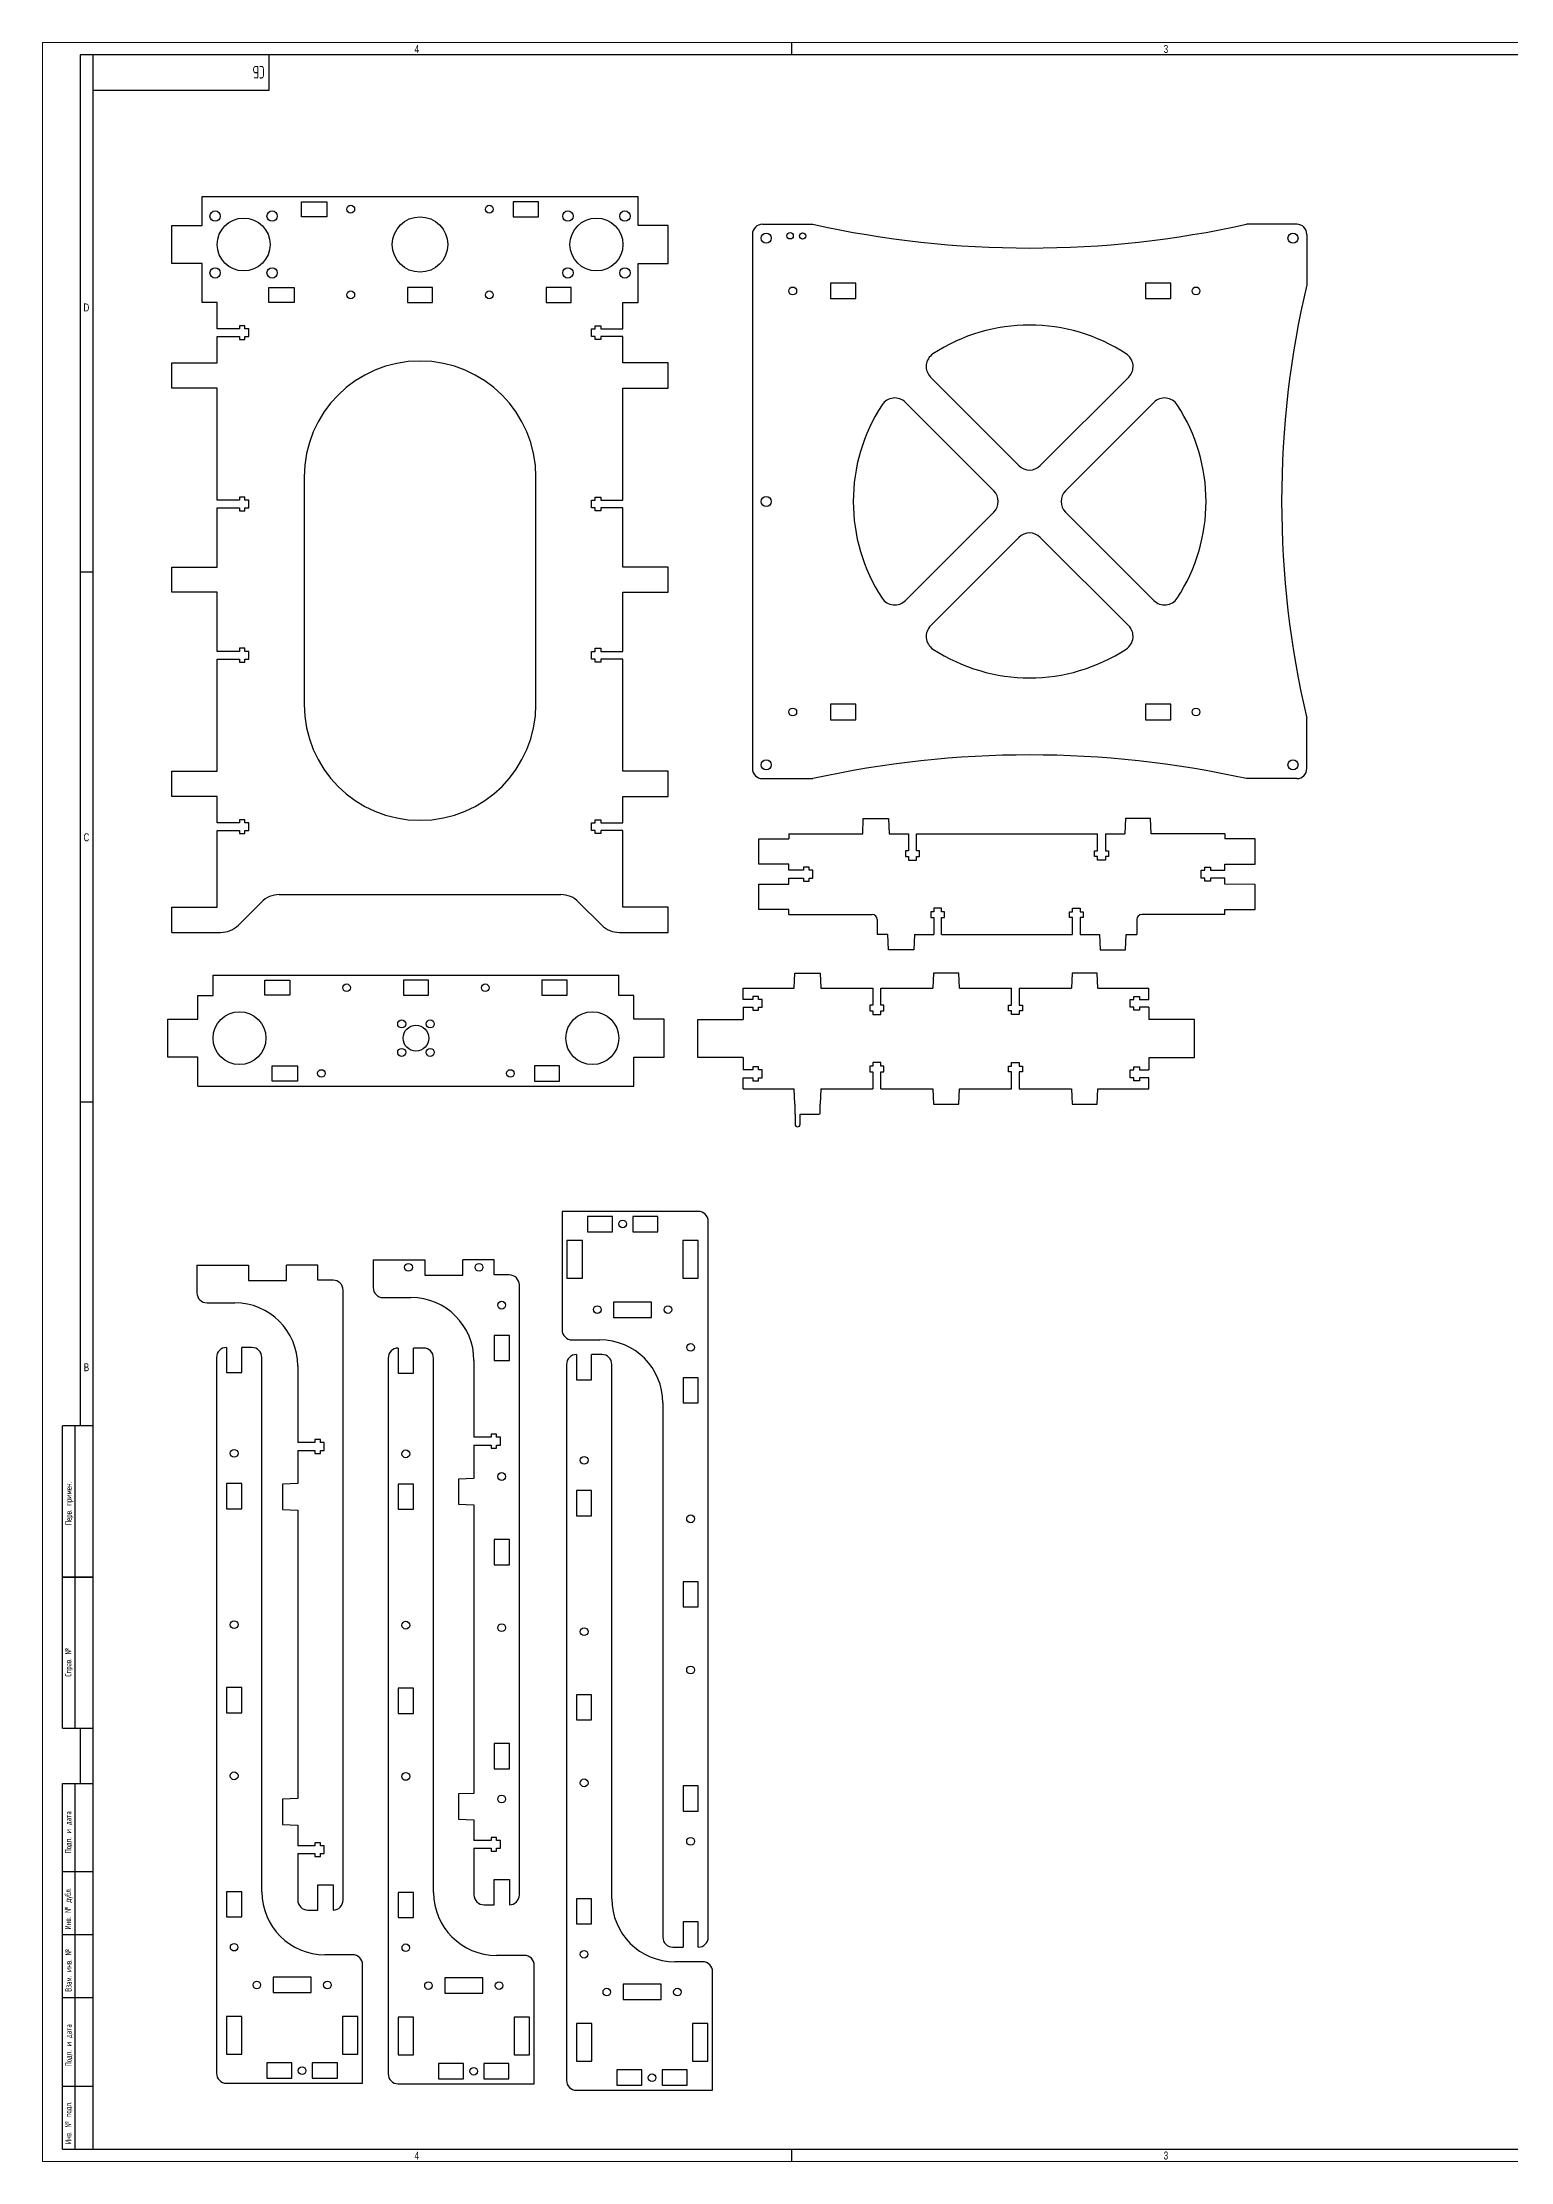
# Model space of a CAD drawing. Header units: millimetres. Extents: x 0 to 1189, y 0 to 841.
# Drawn here: x 0 to 583, y 0 to 841 of the extents above; entities that cross this region are included whole.
import ezdxf

# ---------------------------------------------------------------- set-up
doc = ezdxf.new("R2010")
doc.units = ezdxf.units.MM
doc.layers.add('ОСЕВЫЕ', color=7, linetype='Continuous')
doc.styles.add('SLDTEXTSTYLE1', font='TXT', dxfattribs={"width": 0.605, "bigfont": 'bigfont'})
doc.styles.add('SLDTEXTSTYLE4', font='TXT', dxfattribs={"width": 0.75})

msp = doc.modelspace()

# ---------------------------------------------------------------- linework, layer by layer
at = {"color": 7, "linetype": 'Continuous', "lineweight": 25}
for p, q in [((20, 836), (20, 5)), ((1184, 836), (20, 836)), ((20, 836), (20, 5)), ((90, 822), (90, 836)), ((20, 822), (90, 822)), ((63.36, 768.29), (63.36, 779.79)), ((63.36, 779.79), (236.36, 779.79)), ((102.86, 777.79), (112.86, 777.79)), ((102.86, 771.79), (102.86, 777.79)), ((112.86, 777.79), (112.86, 771.79)), ((196.86, 777.79), (186.86, 777.79)), ((186.86, 777.79), (186.86, 771.79)), ((196.86, 771.79), (196.86, 777.79)), ((236.36, 768.29), (236.36, 779.79)), ((51.36, 753.29), (51.36, 768.29)), ((51.36, 768.29), (63.36, 768.29)), ((112.86, 771.79), (102.86, 771.79)), ((186.86, 771.79), (196.86, 771.79)), ((248.36, 768.29), (236.36, 768.29)), ((248.36, 753.29), (248.36, 768.29)), ((285.75, 768.82), (305.75, 768.82)), ((497.75, 768.82), (477.75, 768.82)), ((281.75, 764.82), (281.75, 552.82)), ((501.75, 764.82), (501.75, 744.82)), ((63.36, 753.29), (51.36, 753.29)), ((63.36, 737.79), (63.36, 753.29)), ((236.36, 753.29), (248.36, 753.29)), ((236.36, 737.79), (236.36, 753.29)), ((89.86, 743.79), (99.86, 743.79)), ((89.86, 737.79), (89.86, 743.79)), ((99.86, 743.79), (99.86, 737.79)), ((154.86, 743.79), (144.86, 743.79)), ((144.86, 743.79), (144.86, 737.79)), ((154.86, 737.79), (154.86, 743.79)), ((199.86, 743.79), (199.86, 737.79)), ((209.86, 743.79), (199.86, 743.79)), ((209.86, 737.79), (209.86, 743.79)), ((322.75, 745.42), (312.75, 745.42)), ((312.75, 745.42), (312.75, 739.32)), ((322.75, 739.32), (322.75, 745.42)), ((447.75, 745.42), (437.75, 745.42)), ((437.75, 745.42), (437.75, 739.32)), ((447.75, 739.32), (447.75, 745.42)), ((69.36, 737.79), (63.36, 737.79)), ((69.36, 727.34), (69.36, 737.79)), ((99.86, 737.79), (89.86, 737.79)), ((144.86, 737.79), (154.86, 737.79)), ((199.86, 737.79), (209.86, 737.79)), ((230.36, 737.79), (236.36, 737.79)), ((230.36, 727.34), (230.36, 737.79)), ((312.75, 739.32), (322.75, 739.32)), ((437.75, 739.32), (447.75, 739.32)), ((78.16, 727.34), (69.36, 727.34)), ((69.36, 713.79), (69.36, 724.24)), ((69.36, 724.24), (78.16, 724.24)), ((80.36, 728.54), (78.16, 728.54)), ((78.16, 728.54), (78.16, 727.34)), ((78.16, 724.24), (78.16, 723.04)), ((80.36, 727.34), (80.36, 728.54)), ((81.86, 727.34), (80.36, 727.34)), ((80.36, 723.04), (80.36, 724.24)), ((80.36, 724.24), (81.86, 724.24)), ((81.86, 724.24), (81.86, 727.34)), ((217.86, 727.34), (219.36, 727.34)), ((217.86, 724.24), (217.86, 727.34)), ((219.36, 724.24), (217.86, 724.24)), ((219.36, 728.54), (221.56, 728.54)), ((219.36, 727.34), (219.36, 728.54)), ((219.36, 723.04), (219.36, 724.24)), ((221.56, 728.54), (221.56, 727.34)), ((221.56, 727.34), (230.36, 727.34)), ((221.56, 724.24), (221.56, 723.04)), ((230.36, 724.24), (221.56, 724.24)), ((230.36, 713.79), (230.36, 724.24)), ((78.16, 723.04), (80.36, 723.04)), ((221.56, 723.04), (219.36, 723.04)), ((51.36, 703.79), (51.36, 713.79)), ((51.36, 713.79), (69.36, 713.79)), ((248.36, 713.79), (230.36, 713.79)), ((248.36, 703.79), (248.36, 713.79)), ((352.45, 708.12), (387.51, 673.06)), ((431.05, 708.12), (395.99, 673.06)), ((69.36, 703.79), (51.36, 703.79)), ((69.36, 659.34), (69.36, 703.79)), ((230.36, 703.79), (248.36, 703.79)), ((230.36, 659.34), (230.36, 703.79)), ((342.45, 698.12), (377.51, 663.06)), ((441.05, 698.12), (405.99, 663.06)), ((103.86, 668.54), (103.86, 578.28)), ((195.86, 578.28), (195.86, 668.54)), ((78.16, 659.34), (69.36, 659.34)), ((69.36, 632.79), (69.36, 656.24)), ((69.36, 656.24), (78.16, 656.24)), ((80.36, 660.54), (78.16, 660.54)), ((78.16, 660.54), (78.16, 659.34)), ((78.16, 656.24), (78.16, 655.04)), ((80.36, 659.34), (80.36, 660.54)), ((81.86, 659.34), (80.36, 659.34)), ((80.36, 655.04), (80.36, 656.24)), ((80.36, 656.24), (81.86, 656.24)), ((81.86, 656.24), (81.86, 659.34)), ((217.86, 659.34), (219.36, 659.34)), ((217.86, 656.24), (217.86, 659.34)), ((219.36, 656.24), (217.86, 656.24)), ((219.36, 660.54), (221.56, 660.54)), ((219.36, 659.34), (219.36, 660.54)), ((219.36, 655.04), (219.36, 656.24)), ((221.56, 660.54), (221.56, 659.34)), ((221.56, 659.34), (230.36, 659.34)), ((221.56, 656.24), (221.56, 655.04)), ((230.36, 656.24), (221.56, 656.24)), ((230.36, 632.79), (230.36, 656.24)), ((78.16, 655.04), (80.36, 655.04)), ((221.56, 655.04), (219.36, 655.04)), ((377.51, 654.57), (342.45, 619.52)), ((405.99, 654.57), (441.05, 619.52)), ((387.51, 644.57), (352.45, 609.52)), ((395.99, 644.57), (431.05, 609.52)), ((51.36, 622.79), (51.36, 632.79)), ((51.36, 632.79), (69.36, 632.79)), ((248.36, 632.79), (230.36, 632.79)), ((248.36, 622.79), (248.36, 632.79)), ((69.36, 622.79), (51.36, 622.79)), ((69.36, 599.34), (69.36, 622.79)), ((230.36, 622.79), (248.36, 622.79)), ((230.36, 599.34), (230.36, 622.79)), ((78.16, 599.34), (69.36, 599.34)), ((80.36, 600.54), (78.16, 600.54)), ((78.16, 600.54), (78.16, 599.34)), ((80.36, 599.34), (80.36, 600.54)), ((81.86, 599.34), (80.36, 599.34)), ((81.86, 596.24), (81.86, 599.34)), ((217.86, 599.34), (219.36, 599.34)), ((217.86, 596.24), (217.86, 599.34)), ((219.36, 600.54), (221.56, 600.54)), ((219.36, 599.34), (219.36, 600.54)), ((221.56, 600.54), (221.56, 599.34)), ((221.56, 599.34), (230.36, 599.34)), ((69.36, 551.79), (69.36, 596.24)), ((69.36, 596.24), (78.16, 596.24)), ((78.16, 596.24), (78.16, 595.04)), ((78.16, 595.04), (80.36, 595.04)), ((80.36, 595.04), (80.36, 596.24)), ((80.36, 596.24), (81.86, 596.24)), ((219.36, 596.24), (217.86, 596.24)), ((219.36, 595.04), (219.36, 596.24)), ((221.56, 595.04), (219.36, 595.04)), ((221.56, 596.24), (221.56, 595.04)), ((230.36, 596.24), (221.56, 596.24)), ((230.36, 551.79), (230.36, 596.24)), ((322.75, 578.32), (312.75, 578.32)), ((312.75, 578.32), (312.75, 572.22)), ((312.75, 572.22), (322.75, 572.22)), ((322.75, 572.22), (322.75, 578.32)), ((437.75, 578.32), (437.75, 572.22)), ((447.75, 578.32), (437.75, 578.32)), ((437.75, 572.22), (447.75, 572.22)), ((447.75, 572.22), (447.75, 578.32)), ((501.75, 552.82), (501.75, 572.82)), ((51.36, 541.79), (51.36, 551.79)), ((51.36, 551.79), (69.36, 551.79)), ((248.36, 551.79), (230.36, 551.79)), ((248.36, 541.79), (248.36, 551.79)), ((285.75, 548.82), (305.75, 548.82)), ((497.75, 548.82), (477.75, 548.82)), ((69.36, 541.79), (51.36, 541.79)), ((69.36, 531.34), (69.36, 541.79)), ((230.36, 541.79), (248.36, 541.79)), ((230.36, 531.34), (230.36, 541.79)), ((78.16, 531.34), (69.36, 531.34)), ((80.36, 532.54), (78.16, 532.54)), ((78.16, 532.54), (78.16, 531.34)), ((80.36, 531.34), (80.36, 532.54)), ((81.86, 531.34), (80.36, 531.34)), ((81.86, 528.24), (81.86, 531.34)), ((217.86, 531.34), (219.36, 531.34)), ((217.86, 528.24), (217.86, 531.34)), ((219.36, 532.54), (221.56, 532.54)), ((219.36, 531.34), (219.36, 532.54)), ((221.56, 532.54), (221.56, 531.34)), ((221.56, 531.34), (230.36, 531.34)), ((325.51, 526.94), (325.76, 532.94)), ((325.76, 532.94), (335.76, 532.94)), ((335.76, 532.94), (336.01, 526.94)), ((429.76, 532.94), (429.51, 526.94)), ((439.76, 532.94), (429.76, 532.94)), ((440.01, 526.94), (439.76, 532.94)), ((69.36, 497.79), (69.36, 528.24)), ((69.36, 528.24), (78.16, 528.24)), ((78.16, 528.24), (78.16, 527.04)), ((78.16, 527.04), (80.36, 527.04)), ((80.36, 527.04), (80.36, 528.24)), ((80.36, 528.24), (81.86, 528.24)), ((219.36, 528.24), (217.86, 528.24)), ((219.36, 527.04), (219.36, 528.24)), ((221.56, 527.04), (219.36, 527.04)), ((221.56, 528.24), (221.56, 527.04)), ((230.36, 528.24), (221.56, 528.24)), ((230.36, 497.79), (230.36, 528.24)), ((284.26, 524.89), (296.26, 524.94)), ((284.26, 514.89), (284.26, 524.89)), ((296.26, 526.94), (296.26, 524.94)), ((296.26, 526.94), (325.51, 526.94)), ((336.01, 526.94), (343.71, 526.94)), ((343.71, 526.94), (343.71, 520.14)), ((346.81, 520.14), (346.81, 526.94)), ((346.81, 526.94), (418.71, 526.94)), ((418.71, 520.14), (418.71, 526.94)), ((421.81, 526.94), (421.81, 520.14)), ((421.81, 526.94), (429.51, 526.94)), ((469.26, 526.94), (440.01, 526.94)), ((469.26, 526.94), (469.26, 524.94)), ((481.26, 524.87), (469.26, 524.94)), ((481.26, 514.89), (481.26, 524.87)), ((296.26, 514.84), (284.26, 514.89)), ((296.26, 512.44), (296.26, 514.84)), ((304.26, 513.64), (302.06, 513.64)), ((302.06, 513.64), (302.06, 512.44)), ((304.26, 512.44), (304.26, 513.64)), ((343.71, 520.14), (342.51, 520.14)), ((342.51, 520.14), (342.51, 517.94)), ((342.51, 517.94), (343.71, 517.94)), ((343.71, 517.94), (343.71, 516.44)), ((343.71, 516.44), (346.81, 516.44)), ((348.01, 520.14), (346.81, 520.14)), ((346.81, 516.44), (346.81, 517.94)), ((346.81, 517.94), (348.01, 517.94)), ((348.01, 517.94), (348.01, 520.14)), ((417.51, 520.14), (418.71, 520.14)), ((417.51, 517.94), (417.51, 520.14)), ((418.71, 517.94), (417.51, 517.94)), ((418.71, 516.44), (418.71, 517.94)), ((421.81, 516.44), (418.71, 516.44)), ((421.81, 520.14), (423.01, 520.14)), ((421.81, 517.94), (421.81, 516.44)), ((423.01, 517.94), (421.81, 517.94)), ((423.01, 520.14), (423.01, 517.94)), ((461.26, 513.64), (463.46, 513.64)), ((461.26, 512.44), (461.26, 513.64)), ((463.46, 513.64), (463.46, 512.44)), ((469.26, 514.84), (481.26, 514.89)), ((469.26, 512.44), (469.26, 514.84)), ((284.26, 506.89), (296.26, 506.94)), ((284.26, 496.92), (284.26, 506.89)), ((302.06, 512.44), (296.26, 512.44)), ((296.26, 506.94), (296.26, 509.34)), ((296.26, 509.34), (302.06, 509.34)), ((302.06, 509.34), (302.06, 508.14)), ((302.06, 508.14), (304.26, 508.14)), ((305.76, 512.44), (304.26, 512.44)), ((304.26, 508.14), (304.26, 509.34)), ((304.26, 509.34), (305.76, 509.34)), ((305.76, 509.34), (305.76, 512.44)), ((459.76, 512.44), (461.26, 512.44)), ((459.76, 509.34), (459.76, 512.44)), ((461.26, 509.34), (459.76, 509.34)), ((461.26, 508.14), (461.26, 509.34)), ((463.46, 508.14), (461.26, 508.14)), ((463.46, 512.44), (469.26, 512.44)), ((463.46, 509.34), (463.46, 508.14)), ((469.26, 509.34), (463.46, 509.34)), ((469.26, 506.94), (469.26, 509.34)), ((481.26, 506.87), (469.26, 506.94)), ((481.26, 496.92), (481.26, 506.87)), ((51.36, 487.79), (51.36, 497.79)), ((51.36, 497.79), (69.36, 497.79)), ((86.93, 499.86), (77.79, 490.72)), ((94, 502.79), (205.72, 502.79)), ((221.93, 490.72), (212.79, 499.86)), ((248.36, 497.79), (230.36, 497.79)), ((248.36, 487.79), (248.36, 497.79)), ((296.26, 496.84), (284.26, 496.92)), ((296.26, 494.89), (296.26, 496.84)), ((356.81, 497.44), (353.71, 497.44)), ((353.71, 497.44), (353.71, 495.94)), ((356.81, 495.94), (356.81, 497.44)), ((408.71, 497.44), (411.81, 497.44)), ((408.71, 495.94), (408.71, 497.44)), ((411.81, 497.44), (411.81, 495.94)), ((469.26, 496.84), (481.26, 496.92)), ((469.26, 494.89), (469.26, 496.84)), ((51.36, 487.79), (70.72, 487.79)), ((229, 487.79), (248.36, 487.79)), ((296.26, 494.89), (329.26, 494.89)), ((331.26, 492.89), (331.26, 486.94)), ((353.71, 495.94), (352.51, 495.94)), ((352.51, 495.94), (352.51, 493.74)), ((352.51, 493.74), (353.71, 493.74)), ((353.71, 493.74), (353.71, 486.94)), ((358.01, 495.94), (356.81, 495.94)), ((356.81, 486.94), (356.81, 493.74)), ((356.81, 493.74), (358.01, 493.74)), ((358.01, 493.74), (358.01, 495.94)), ((407.51, 495.94), (408.71, 495.94)), ((407.51, 493.74), (407.51, 495.94)), ((408.71, 493.74), (407.51, 493.74)), ((408.71, 486.94), (408.71, 493.74)), ((411.81, 495.94), (413.01, 495.94)), ((411.81, 493.74), (411.81, 486.94)), ((413.01, 493.74), (411.81, 493.74)), ((413.01, 495.94), (413.01, 493.74)), ((434.26, 492.89), (434.26, 486.94)), ((469.26, 494.89), (436.26, 494.89)), ((335.51, 486.94), (331.26, 486.94)), ((335.76, 480.94), (335.51, 486.94)), ((345.76, 480.94), (335.76, 480.94)), ((346.01, 486.94), (345.76, 480.94)), ((346.01, 486.94), (353.71, 486.94)), ((356.81, 486.94), (408.71, 486.94)), ((411.81, 486.94), (419.51, 486.94)), ((419.51, 486.94), (419.76, 480.94)), ((419.76, 480.94), (429.76, 480.94)), ((429.76, 480.94), (430.01, 486.94)), ((430.01, 486.94), (434.26, 486.94)), ((298.36, 465.68), (298.61, 471.68)), ((298.61, 471.68), (308.61, 471.68)), ((308.61, 471.68), (308.86, 465.68)), ((353.61, 471.68), (353.36, 465.68)), ((363.61, 471.68), (353.61, 471.68)), ((363.86, 465.68), (363.61, 471.68)), ((408.61, 471.68), (408.36, 465.68)), ((418.61, 471.68), (408.61, 471.68)), ((418.86, 465.68), (418.61, 471.68)), ((61.73, 453.33), (61.73, 462.73)), ((61.73, 462.73), (67.73, 462.73)), ((67.73, 462.73), (67.73, 470.83)), ((67.73, 470.83), (228.73, 470.83)), ((88.23, 462.83), (88.23, 468.83)), ((88.23, 468.83), (98.23, 468.83)), ((98.23, 462.83), (88.23, 462.83)), ((98.23, 468.83), (98.23, 462.83)), ((153.23, 468.83), (143.23, 468.83)), ((143.23, 468.83), (143.23, 462.83)), ((143.23, 462.83), (153.23, 462.83)), ((153.23, 462.83), (153.23, 468.83)), ((208.23, 468.83), (198.23, 468.83)), ((198.23, 468.83), (198.23, 462.83)), ((198.23, 462.83), (208.23, 462.83)), ((208.23, 462.83), (208.23, 468.83)), ((228.73, 462.73), (228.73, 470.83)), ((234.73, 462.73), (228.73, 462.73)), ((234.73, 453.33), (234.73, 462.73)), ((278.11, 461.23), (278.11, 465.68)), ((278.11, 465.68), (298.36, 465.68)), ((308.86, 465.68), (329.56, 465.68)), ((329.56, 465.68), (329.56, 458.88)), ((332.66, 458.88), (332.66, 465.68)), ((332.66, 465.68), (353.36, 465.68)), ((363.86, 465.68), (384.56, 465.68)), ((384.56, 458.88), (384.56, 465.68)), ((387.66, 465.68), (387.66, 458.88)), ((387.66, 465.68), (408.36, 465.68)), ((418.86, 465.68), (439.11, 465.68)), ((439.11, 461.23), (439.11, 465.68)), ((281.91, 461.23), (278.11, 461.23)), ((278.11, 458.13), (278.11, 453.18)), ((278.11, 458.13), (281.91, 458.13)), ((284.11, 462.43), (281.91, 462.43)), ((281.91, 462.43), (281.91, 461.23)), ((281.91, 458.13), (281.91, 456.93)), ((281.91, 456.93), (284.11, 456.93)), ((284.11, 461.23), (284.11, 462.43)), ((285.61, 461.23), (284.11, 461.23)), ((284.11, 456.93), (284.11, 458.13)), ((284.11, 458.13), (285.61, 458.13)), ((285.61, 458.13), (285.61, 461.23)), ((329.56, 458.88), (328.36, 458.88)), ((328.36, 458.88), (328.36, 456.68)), ((328.36, 456.68), (329.56, 456.68)), ((329.56, 456.68), (329.56, 455.18)), ((329.56, 455.18), (332.66, 455.18)), ((333.86, 458.88), (332.66, 458.88)), ((332.66, 455.18), (332.66, 456.68)), ((332.66, 456.68), (333.86, 456.68)), ((333.86, 456.68), (333.86, 458.88)), ((383.36, 458.88), (384.56, 458.88)), ((383.36, 456.68), (383.36, 458.88)), ((384.56, 456.68), (383.36, 456.68)), ((384.56, 455.18), (384.56, 456.68)), ((387.66, 455.18), (384.56, 455.18)), ((387.66, 458.88), (388.86, 458.88)), ((387.66, 456.68), (387.66, 455.18)), ((388.86, 456.68), (387.66, 456.68)), ((388.86, 458.88), (388.86, 456.68)), ((431.61, 461.23), (433.11, 461.23)), ((431.61, 458.13), (431.61, 461.23)), ((433.11, 458.13), (431.61, 458.13)), ((433.11, 462.43), (435.31, 462.43)), ((433.11, 461.23), (433.11, 462.43)), ((433.11, 456.93), (433.11, 458.13)), ((435.31, 456.93), (433.11, 456.93)), ((435.31, 462.43), (435.31, 461.23)), ((435.31, 461.23), (439.11, 461.23)), ((435.31, 458.13), (435.31, 456.93)), ((439.11, 458.13), (435.31, 458.13)), ((439.11, 458.13), (439.11, 453.18)), ((49.73, 438.33), (49.73, 453.33)), ((49.73, 453.33), (61.73, 453.33)), ((246.73, 453.33), (234.73, 453.33)), ((246.73, 438.33), (246.73, 453.33)), ((260.11, 438.18), (260.11, 453.18)), ((260.11, 453.18), (278.11, 453.18)), ((457.11, 453.18), (439.11, 453.18)), ((457.11, 438.18), (457.11, 453.18)), ((61.73, 438.33), (49.73, 438.33)), ((61.73, 426.83), (61.73, 438.33)), ((234.73, 438.33), (246.73, 438.33)), ((234.73, 426.83), (234.73, 438.33)), ((278.11, 438.18), (260.11, 438.18)), ((278.11, 438.18), (278.11, 433.23)), ((439.11, 438.18), (457.11, 438.18)), ((439.11, 438.18), (439.11, 433.23)), ((91.23, 434.83), (101.23, 434.83)), ((91.23, 428.83), (91.23, 434.83)), ((101.23, 434.83), (101.23, 428.83)), ((195.23, 434.83), (195.23, 428.83)), ((205.23, 434.83), (195.23, 434.83)), ((205.23, 428.83), (205.23, 434.83)), ((281.91, 433.23), (278.11, 433.23)), ((278.11, 425.68), (278.11, 430.13)), ((278.11, 430.13), (281.91, 430.13)), ((284.11, 434.43), (281.91, 434.43)), ((281.91, 434.43), (281.91, 433.23)), ((281.91, 430.13), (281.91, 428.93)), ((281.91, 428.93), (284.11, 428.93)), ((284.11, 433.23), (284.11, 434.43)), ((285.61, 433.23), (284.11, 433.23)), ((284.11, 428.93), (284.11, 430.13)), ((284.11, 430.13), (285.61, 430.13)), ((285.61, 430.13), (285.61, 433.23)), ((329.56, 434.68), (328.36, 434.68)), ((328.36, 434.68), (328.36, 432.48)), ((328.36, 432.48), (329.56, 432.48)), ((332.66, 436.18), (329.56, 436.18)), ((329.56, 436.18), (329.56, 434.68)), ((329.56, 432.48), (329.56, 425.68)), ((332.66, 434.68), (332.66, 436.18)), ((333.86, 434.68), (332.66, 434.68)), ((332.66, 425.68), (332.66, 432.48)), ((332.66, 432.48), (333.86, 432.48)), ((333.86, 432.48), (333.86, 434.68)), ((383.36, 434.68), (384.56, 434.68)), ((383.36, 432.48), (383.36, 434.68)), ((384.56, 432.48), (383.36, 432.48)), ((384.56, 436.18), (387.66, 436.18)), ((384.56, 434.68), (384.56, 436.18)), ((384.56, 425.68), (384.56, 432.48)), ((387.66, 436.18), (387.66, 434.68)), ((387.66, 434.68), (388.86, 434.68)), ((387.66, 432.48), (387.66, 425.68)), ((388.86, 432.48), (387.66, 432.48)), ((388.86, 434.68), (388.86, 432.48)), ((431.61, 433.23), (433.11, 433.23)), ((431.61, 430.13), (431.61, 433.23)), ((433.11, 430.13), (431.61, 430.13)), ((433.11, 434.43), (435.31, 434.43)), ((433.11, 433.23), (433.11, 434.43)), ((433.11, 428.93), (433.11, 430.13)), ((435.31, 428.93), (433.11, 428.93)), ((435.31, 434.43), (435.31, 433.23)), ((435.31, 433.23), (439.11, 433.23)), ((435.31, 430.13), (435.31, 428.93)), ((439.11, 430.13), (435.31, 430.13)), ((439.11, 425.68), (439.11, 430.13)), ((61.73, 426.83), (234.73, 426.83)), ((101.23, 428.83), (91.23, 428.83)), ((195.23, 428.83), (205.23, 428.83)), ((278.11, 425.68), (298.36, 425.68)), ((298.61, 419.68), (298.36, 425.68)), ((308.86, 425.68), (308.61, 419.68)), ((308.86, 425.68), (329.56, 425.68)), ((332.66, 425.68), (353.36, 425.68)), ((353.36, 425.68), (353.61, 419.68)), ((363.61, 419.68), (363.86, 425.68)), ((363.86, 425.68), (384.56, 425.68)), ((387.66, 425.68), (408.36, 425.68)), ((408.36, 425.68), (408.61, 419.68)), ((418.61, 419.68), (418.86, 425.68)), ((418.86, 425.68), (439.11, 425.68)), ((298.61, 419.68), (298.61, 415.68)), ((298.61, 415.68), (298.67, 415.68)), ((298.67, 415.68), (298.67, 411.68)), ((300.67, 411.68), (300.67, 415.68)), ((300.67, 415.68), (308.11, 415.68)), ((308.61, 416.18), (308.61, 419.68)), ((353.61, 419.68), (363.61, 419.68)), ((408.61, 419.68), (418.61, 419.68)), ((206.21, 377.1), (206.21, 330.1)), ((260.21, 377.1), (206.21, 377.1)), ((226.26, 375.1), (216.26, 375.1)), ((216.26, 375.1), (216.26, 369)), ((226.26, 369), (226.26, 375.1)), ((244.26, 375.1), (234.26, 375.1)), ((234.26, 375.1), (234.26, 369)), ((244.26, 369), (244.26, 375.1)), ((264.21, 89.1), (264.21, 373.1)), ((208.16, 365.6), (208.16, 350.6)), ((214.26, 365.6), (208.16, 365.6)), ((214.26, 350.6), (214.26, 365.6)), ((216.26, 369), (226.26, 369)), ((234.26, 369), (244.26, 369)), ((260.26, 365.6), (254.16, 365.6)), ((254.16, 365.6), (254.16, 350.6)), ((260.26, 350.6), (260.26, 365.6)), ((61.33, 355.81), (61.33, 344.81)), ((61.33, 355.81), (81.78, 355.81)), ((81.78, 355.81), (81.78, 349.71)), ((96.88, 349.71), (96.88, 355.81)), ((109.33, 355.81), (96.88, 355.81)), ((109.33, 349.81), (109.33, 355.81)), ((131.26, 357.89), (131.26, 346.89)), ((131.26, 357.89), (151.71, 357.89)), ((151.71, 357.89), (151.71, 351.79)), ((166.81, 351.79), (166.81, 357.89)), ((179.26, 357.89), (166.81, 357.89)), ((179.26, 351.89), (179.26, 357.89)), ((81.78, 349.71), (96.88, 349.71)), ((115.33, 349.81), (109.33, 349.81)), ((119.33, 103.81), (119.33, 345.81)), ((151.71, 351.79), (166.81, 351.79)), ((185.26, 351.89), (179.26, 351.89)), ((189.26, 105.89), (189.26, 347.89)), ((208.16, 350.6), (214.26, 350.6)), ((254.16, 350.6), (260.26, 350.6)), ((65.33, 340.81), (76.33, 340.81)), ((135.26, 342.89), (146.26, 342.89)), ((241.76, 341.1), (226.66, 341.1)), ((226.66, 341.1), (226.66, 335)), ((241.76, 335), (241.76, 341.1)), ((226.66, 335), (241.76, 335)), ((73.09, 323.09), (73.09, 313.09)), ((79.09, 313.09), (79.09, 323.09)), ((83.09, 323.09), (79.09, 323.09)), ((141.2, 322.86), (141.2, 312.86)), ((147.2, 312.86), (147.2, 322.86)), ((151.2, 322.86), (147.2, 322.86)), ((185.31, 327.89), (179.21, 327.89)), ((179.21, 327.89), (179.21, 317.89)), ((185.31, 317.89), (185.31, 327.89)), ((210.21, 326.1), (221.21, 326.1)), ((211.96, 320.3), (211.96, 310.3)), ((217.96, 310.3), (217.96, 320.3)), ((221.96, 320.3), (217.96, 320.3)), ((69.09, 319.09), (69.09, 35.09)), ((73.09, 313.09), (79.09, 313.09)), ((87.09, 107.09), (87.09, 319.09)), ((101.33, 315.81), (101.33, 285.36)), ((137.2, 318.86), (137.2, 34.86)), ((141.2, 312.86), (147.2, 312.86)), ((155.2, 106.86), (155.2, 318.86)), ((171.26, 317.89), (171.26, 287.44)), ((179.21, 317.89), (185.31, 317.89)), ((207.96, 316.3), (207.96, 32.3)), ((225.96, 104.3), (225.96, 316.3)), ((211.96, 310.3), (217.96, 310.3)), ((260.21, 311.1), (254.21, 311.1)), ((254.21, 311.1), (254.21, 301.1)), ((260.21, 301.1), (260.21, 311.1)), ((246.21, 301.1), (246.21, 89.1)), ((254.21, 301.1), (260.21, 301.1)), ((8, 172), (8, 292)), ((20, 292), (8, 292)), ((8, 172), (8, 292)), ((13, 172), (13, 292)), ((13, 172), (13, 292)), ((110.33, 286.56), (108.13, 286.56)), ((108.13, 286.56), (108.13, 285.36)), ((110.33, 285.36), (110.33, 286.56)), ((178.06, 287.44), (171.26, 287.44)), ((180.26, 288.64), (178.06, 288.64)), ((178.06, 288.64), (178.06, 287.44)), ((180.26, 287.44), (180.26, 288.64)), ((181.76, 287.44), (180.26, 287.44)), ((181.76, 284.34), (181.76, 287.44)), ((108.13, 285.36), (101.33, 285.36)), ((101.33, 282.26), (101.33, 269.06)), ((101.33, 282.26), (108.13, 282.26)), ((108.13, 282.26), (108.13, 281.06)), ((108.13, 281.06), (110.33, 281.06)), ((111.83, 285.36), (110.33, 285.36)), ((110.33, 281.06), (110.33, 282.26)), ((110.33, 282.26), (111.83, 282.26)), ((111.83, 282.26), (111.83, 285.36)), ((171.26, 284.34), (171.26, 271.14)), ((171.26, 284.34), (178.06, 284.34)), ((178.06, 284.34), (178.06, 283.14)), ((178.06, 283.14), (180.26, 283.14)), ((180.26, 283.14), (180.26, 284.34)), ((180.26, 284.34), (181.76, 284.34)), ((171.26, 271.14), (165.16, 270.89)), ((165.16, 270.89), (165.16, 260.89)), ((73.09, 269.09), (73.09, 259.09)), ((79.09, 269.09), (73.09, 269.09)), ((79.09, 259.09), (79.09, 269.09)), ((101.33, 269.06), (95.23, 268.81)), ((95.23, 268.81), (95.23, 258.81)), ((141.2, 268.86), (141.2, 258.86)), ((147.2, 268.86), (141.2, 268.86)), ((147.2, 258.86), (147.2, 268.86)), ((165.16, 260.89), (171.26, 260.64)), ((211.96, 266.3), (211.96, 256.3)), ((217.96, 266.3), (211.96, 266.3)), ((217.96, 256.3), (217.96, 266.3)), ((73.09, 259.09), (79.09, 259.09)), ((95.23, 258.81), (101.33, 258.56)), ((101.33, 258.56), (101.33, 144.06)), ((141.2, 258.86), (147.2, 258.86)), ((171.26, 260.64), (171.26, 146.14)), ((211.96, 256.3), (217.96, 256.3)), ((185.31, 246.89), (179.21, 246.89)), ((179.21, 246.89), (179.21, 236.89)), ((185.31, 236.89), (185.31, 246.89)), ((179.21, 236.89), (185.31, 236.89)), ((8, 232), (20, 232)), ((20, 232), (8, 232)), ((260.21, 230.1), (254.21, 230.1)), ((254.21, 230.1), (254.21, 220.1)), ((260.21, 220.1), (260.21, 230.1)), ((254.21, 220.1), (260.21, 220.1)), ((73.09, 188.09), (73.09, 178.09)), ((79.09, 188.09), (73.09, 188.09)), ((79.09, 178.09), (79.09, 188.09)), ((141.2, 187.86), (141.2, 177.86)), ((147.2, 187.86), (141.2, 187.86)), ((147.2, 177.86), (147.2, 187.86)), ((211.96, 185.3), (211.96, 175.3)), ((217.96, 185.3), (211.96, 185.3)), ((217.96, 175.3), (217.96, 185.3)), ((73.09, 178.09), (79.09, 178.09)), ((141.2, 177.86), (147.2, 177.86)), ((8, 172), (20, 172)), ((211.96, 175.3), (217.96, 175.3)), ((185.31, 165.89), (179.21, 165.89)), ((179.21, 165.89), (179.21, 155.89)), ((185.31, 155.89), (185.31, 165.89)), ((179.21, 155.89), (185.31, 155.89)), ((8, 5), (8, 150)), ((8, 150), (20, 150)), ((13, 5), (13, 150)), ((101.33, 144.06), (95.23, 143.81)), ((95.23, 143.81), (95.23, 133.81)), ((171.26, 146.14), (165.16, 145.89)), ((165.16, 145.89), (165.16, 135.89)), ((260.21, 149.1), (254.21, 149.1)), ((254.21, 149.1), (254.21, 139.1)), ((260.21, 139.1), (260.21, 149.1)), ((165.16, 135.89), (171.26, 135.64)), ((171.26, 135.64), (171.26, 127.44)), ((254.21, 139.1), (260.21, 139.1)), ((95.23, 133.81), (101.33, 133.56)), ((101.33, 133.56), (101.33, 125.36)), ((110.33, 126.56), (108.13, 126.56)), ((108.13, 126.56), (108.13, 125.36)), ((110.33, 125.36), (110.33, 126.56)), ((178.06, 127.44), (171.26, 127.44)), ((180.26, 128.64), (178.06, 128.64)), ((178.06, 128.64), (178.06, 127.44)), ((180.26, 127.44), (180.26, 128.64)), ((181.76, 127.44), (180.26, 127.44)), ((181.76, 124.34), (181.76, 127.44)), ((108.13, 125.36), (101.33, 125.36)), ((101.33, 122.26), (101.33, 103.81)), ((101.33, 122.26), (108.13, 122.26)), ((108.13, 122.26), (108.13, 121.06)), ((108.13, 121.06), (110.33, 121.06)), ((111.83, 125.36), (110.33, 125.36)), ((110.33, 121.06), (110.33, 122.26)), ((110.33, 122.26), (111.83, 122.26)), ((111.83, 122.26), (111.83, 125.36)), ((171.26, 124.34), (171.26, 105.89)), ((171.26, 124.34), (178.06, 124.34)), ((178.06, 124.34), (178.06, 123.14)), ((178.06, 123.14), (180.26, 123.14)), ((180.26, 123.14), (180.26, 124.34)), ((180.26, 124.34), (181.76, 124.34)), ((20, 115), (8, 115)), ((109.28, 109.81), (115.38, 109.81)), ((109.28, 99.81), (109.28, 109.81)), ((115.38, 109.81), (115.38, 99.81)), ((179.21, 111.89), (185.31, 111.89)), ((179.21, 101.89), (179.21, 111.89)), ((185.31, 111.89), (185.31, 101.89)), ((73.09, 107.09), (73.09, 97.09)), ((79.09, 107.09), (73.09, 107.09)), ((79.09, 97.09), (79.09, 107.09)), ((141.2, 106.86), (141.2, 96.86)), ((147.2, 106.86), (141.2, 106.86)), ((147.2, 96.86), (147.2, 106.86)), ((175.26, 101.89), (179.21, 101.89)), ((211.96, 104.3), (211.96, 94.3)), ((217.96, 104.3), (211.96, 104.3)), ((217.96, 94.3), (217.96, 104.3)), ((73.09, 97.09), (79.09, 97.09)), ((105.33, 99.81), (109.28, 99.81)), ((141.2, 96.86), (147.2, 96.86)), ((211.96, 94.3), (217.96, 94.3)), ((260.21, 95.1), (254.21, 95.1)), ((254.21, 95.1), (254.21, 85.1)), ((260.21, 85.1), (260.21, 95.1)), ((20, 90), (8, 90)), ((250.21, 85.1), (254.21, 85.1)), ((123.09, 82.09), (112.09, 82.09)), ((127.09, 31.09), (127.09, 78.09)), ((191.2, 81.86), (180.2, 81.86)), ((195.2, 30.86), (195.2, 77.86)), ((261.96, 79.3), (250.96, 79.3)), ((91.54, 73.19), (91.54, 67.09)), ((106.64, 73.19), (91.54, 73.19)), ((106.64, 67.09), (106.64, 73.19)), ((159.65, 72.96), (159.65, 66.86)), ((174.75, 72.96), (159.65, 72.96)), ((174.75, 66.86), (174.75, 72.96)), ((230.41, 70.4), (230.41, 64.3)), ((245.51, 70.4), (230.41, 70.4)), ((245.51, 64.3), (245.51, 70.4)), ((265.96, 28.3), (265.96, 75.3)), ((20, 65), (8, 65)), ((91.54, 67.09), (106.64, 67.09)), ((159.65, 66.86), (174.75, 66.86)), ((230.41, 64.3), (245.51, 64.3)), ((73.04, 57.59), (73.04, 42.59)), ((79.14, 57.59), (73.04, 57.59)), ((79.14, 42.59), (79.14, 57.59)), ((125.14, 57.59), (119.04, 57.59)), ((119.04, 57.59), (119.04, 42.59)), ((125.14, 42.59), (125.14, 57.59)), ((141.15, 57.36), (141.15, 42.36)), ((147.25, 57.36), (141.15, 57.36)), ((147.25, 42.36), (147.25, 57.36)), ((193.25, 57.36), (187.15, 57.36)), ((187.15, 57.36), (187.15, 42.36)), ((193.25, 42.36), (193.25, 57.36)), ((211.91, 54.8), (211.91, 39.8)), ((218.01, 54.8), (211.91, 54.8)), ((218.01, 39.8), (218.01, 54.8)), ((264.01, 54.8), (257.91, 54.8)), ((257.91, 54.8), (257.91, 39.8)), ((264.01, 39.8), (264.01, 54.8)), ((73.04, 42.59), (79.14, 42.59)), ((119.04, 42.59), (125.14, 42.59)), ((141.15, 42.36), (147.25, 42.36)), ((187.15, 42.36), (193.25, 42.36)), ((99.04, 39.19), (89.04, 39.19)), ((89.04, 39.19), (89.04, 33.09)), ((99.04, 33.09), (99.04, 39.19)), ((107.04, 39.19), (107.04, 33.09)), ((117.04, 39.19), (107.04, 39.19)), ((117.04, 33.09), (117.04, 39.19)), ((167.15, 38.96), (157.15, 38.96)), ((157.15, 38.96), (157.15, 32.86)), ((167.15, 32.86), (167.15, 38.96)), ((175.15, 38.96), (175.15, 32.86)), ((185.15, 38.96), (175.15, 38.96)), ((185.15, 32.86), (185.15, 38.96)), ((211.91, 39.8), (218.01, 39.8)), ((237.91, 36.4), (227.91, 36.4)), ((227.91, 36.4), (227.91, 30.3)), ((237.91, 30.3), (237.91, 36.4)), ((245.91, 36.4), (245.91, 30.3)), ((255.91, 36.4), (245.91, 36.4)), ((255.91, 30.3), (255.91, 36.4)), ((257.91, 39.8), (264.01, 39.8)), ((8, 30), (20, 30)), ((73.09, 31.09), (127.09, 31.09)), ((89.04, 33.09), (99.04, 33.09)), ((107.04, 33.09), (117.04, 33.09)), ((141.2, 30.86), (195.2, 30.86)), ((157.15, 32.86), (167.15, 32.86)), ((175.15, 32.86), (185.15, 32.86)), ((211.96, 28.3), (265.96, 28.3)), ((227.91, 30.3), (237.91, 30.3)), ((245.91, 30.3), (255.91, 30.3)), ((8, 5), (20, 5)), ((20, 5), (1184, 5))]:
    msp.add_line(p, q, dxfattribs=at)
for centre, radius in [((68.56, 772.09), 2.05), ((91.16, 772.09), 2.05), ((122.36, 774.79), 1.55), ((177.36, 774.79), 1.55), ((208.56, 772.09), 2.05), ((231.16, 772.09), 2.05), ((79.86, 760.79), 10.5), ((149.86, 760.79), 11), ((219.86, 760.79), 10.5), ((287.25, 763.32), 2), ((296.71, 764.24), 1.25), ((301.68, 764.18), 1.25), ((496.25, 763.32), 2), ((68.56, 749.49), 2.05), ((91.16, 749.49), 2.05), ((208.56, 749.49), 2.05), ((231.16, 749.49), 2.05), ((122.36, 740.79), 1.55), ((177.36, 740.79), 1.55), ((297.75, 742.37), 1.55), ((457.75, 742.37), 1.55), ((287.25, 658.82), 2), ((297.75, 575.27), 1.55), ((457.75, 575.27), 1.55), ((287.25, 554.32), 2), ((496.25, 554.32), 2), ((120.73, 465.83), 1.5), ((175.73, 465.83), 1.5), ((78.23, 445.83), 10.5), ((218.23, 445.83), 10.5), ((142.58, 451.49), 1.6), ((148.23, 445.83), 5.1), ((153.89, 451.49), 1.6), ((142.58, 440.18), 1.6), ((153.89, 440.18), 1.6), ((110.73, 431.83), 1.5), ((185.73, 431.83), 1.5), ((230.26, 372.1), 1.5), ((145.26, 354.89), 1.55), ((173.26, 354.89), 1.55), ((182.26, 339.89), 1.55), ((220.21, 338.1), 1.5), ((248.21, 338.1), 1.5), ((257.21, 323.1), 1.5), ((76.09, 281.09), 1.55), ((144.2, 280.86), 1.55), ((214.96, 278.3), 1.55), ((182.26, 271.89), 1.55), ((257.21, 255.1), 1.55), ((76.09, 213.09), 1.55), ((144.2, 212.86), 1.55), ((182.26, 211.89), 1.55), ((214.96, 210.3), 1.55), ((257.21, 195.1), 1.55), ((76.09, 153.09), 1.55), ((144.2, 152.86), 1.55), ((214.96, 150.3), 1.55), ((182.26, 143.89), 1.55), ((257.21, 127.1), 1.55), ((76.09, 85.09), 1.5), ((144.2, 84.86), 1.5), ((214.96, 82.3), 1.5), ((85.09, 70.09), 1.5), ((113.09, 70.09), 1.5), ((153.2, 69.86), 1.5), ((181.2, 69.86), 1.5), ((223.96, 67.3), 1.5), ((251.96, 67.3), 1.5), ((103.04, 36.09), 1.5), ((171.15, 35.86), 1.5), ((241.91, 33.3), 1.5)]:
    msp.add_circle(centre, radius, dxfattribs=at)
for centre, radius, start, end in [((285.75, 764.82), 4, 90, 180), ((391.75, 1156.74), 397.34, 257.5, 282.5), ((497.75, 764.82), 4, 0, 90), ((866.9, 658.82), 375.14, 166.74733, 193.25267), ((391.75, 658.82), 70, 56.78475, 123.21525), ((356.69, 712.36), 6, 123.21525, 225), ((426.81, 712.36), 6, 315, 56.78475), ((149.86, 668.54), 46, 0, 180), ((338.21, 693.88), 6, 45, 146.78475), ((445.3, 693.88), 6, 33.21525, 135), ((391.75, 658.82), 70, 146.78475, 213.21525), ((391.75, 658.82), 70, 326.78475, 33.21525), ((391.75, 677.3), 6, 225, 315), ((373.27, 658.82), 6, 315, 45), ((410.24, 658.82), 6, 135, 225), ((391.75, 640.33), 6, 45, 135), ((338.21, 623.76), 6, 213.21525, 315), ((445.3, 623.76), 6, 225, 326.78475), ((356.69, 605.27), 6, 135, 236.78475), ((426.81, 605.27), 6, 303.21525, 45), ((391.75, 658.82), 70, 236.78475, 303.21525), ((149.86, 578.28), 46, 180, 0), ((391.75, 160.9), 397.34, 77.5, 102.5), ((285.75, 552.82), 4, 180, 270), ((497.75, 552.82), 4, 270, 0), ((94, 492.79), 10, 89.99999, 134.99997), ((205.72, 492.79), 10, 45.00003, 90.00001), ((70.72, 497.79), 10, 269.99996, 314.99997), ((229, 497.79), 10, 225.00003, 270.00004), ((329.26, 492.89), 2, 360, 90), ((436.26, 492.89), 2, 90, 180), ((308.11, 416.18), 0.5, 270, 0), ((299.67, 411.68), 1, 180, 0), ((260.21, 373.1), 4, 0, 90), ((65.33, 344.81), 4, 180, 270), ((115.33, 345.81), 4, 0, 90), ((135.26, 346.89), 4, 180, 270), ((185.26, 347.89), 4, 0, 90), ((76.33, 315.81), 25, 0, 90), ((146.26, 317.89), 25, 0, 90), ((210.21, 330.1), 4, 180, 270), ((73.09, 319.09), 4, 90, 180), ((83.09, 319.09), 4, 360, 90), ((141.2, 318.86), 4, 90, 180), ((151.2, 318.86), 4, 360, 90), ((211.96, 316.3), 4, 90, 180), ((221.21, 301.1), 25, 0, 90), ((221.96, 316.3), 4, 360, 90), ((112.09, 107.09), 25, 180, 270), ((105.33, 103.81), 4, 180, 270), ((115.33, 103.81), 4, 270.71622, 0.00001), ((180.2, 106.86), 25, 180, 270), ((175.26, 105.89), 4, 180, 270), ((185.26, 105.89), 4, 270.71622, 0.00001), ((250.96, 104.3), 25, 180, 270), ((250.21, 89.1), 4, 180, 270), ((260.21, 89.1), 4, 270, 0), ((123.09, 78.09), 4, 0, 90), ((191.2, 77.86), 4, 0, 90), ((261.96, 75.3), 4, 0, 90), ((73.09, 35.09), 4, 180, 270), ((141.2, 34.86), 4, 180, 270), ((211.96, 32.3), 4, 180, 270)]:
    msp.add_arc(centre, radius, start, end, dxfattribs=at)
at = {"layer": 'ОСЕВЫЕ', "lineweight": 18}
for p, q in [((0, 841), (1189, 841)), ((0, 841), (0, 0)), ((0, 0), (1189, 0))]:
    msp.add_line(p, q, dxfattribs=at)
at = {"layer": 'ОСЕВЫЕ', "lineweight": 25}
for p, q in [((297.25, 841), (297.25, 836)), ((20, 836), (15, 836)), ((15, 836), (15, 292)), ((20, 630.75), (15, 630.75)), ((20, 420.5), (15, 420.5)), ((15, 172), (15, 150)), ((297.25, 5), (297.25, 0))]:
    msp.add_line(p, q, dxfattribs=at)

# ---------------------------------------------------------------- texts
at = {"color": 7, "linetype": 'Continuous', "lineweight": 0, "char_height": 3.17, "attachment_point": 2, "style": 'SLDTEXTSTYLE4'}
for s, insert in [('4', (148.59, 839.95)), ('3', (445.84, 839.95)), ('D', (17.46, 737.38)), ('C', (17.47, 527.13)), ('B', (17.48, 316.82)), ('4', (148.59, 4)), ('3', (445.84, 4))]:
    msp.add_mtext(s, dxfattribs=dict(at, insert=insert))
at = {"color": 7, "linetype": 'Continuous', "lineweight": 0, "attachment_point": 1, "style": 'SLDTEXTSTYLE1'}
for s, insert, char_height, rotation in [('\\M+18452\\M+18441', (88.12, 826.68), 5, 180), ('\\M+18450\\M+18475\\M+18482\\M+18472. \\M+18481\\M+18482\\M+18479\\M+1847D\\M+18475\\M+1847E.', (9.09, 252.6), 2.5, 90), ('\\M+18452\\M+18481\\M+18482\\M+18470\\M+18472. \\M+18782', (9, 192.45), 2.5, 90), ('\\M+18450\\M+18480\\M+18474\\M+18481. \\M+18479 \\M+18474\\M+18470\\M+18484\\M+18470', (8.99, 122.3), 2.5, 90), ('\\M+18449\\M+1847E\\M+18472. \\M+18782 \\M+18474\\M+18485\\M+18471\\M+1847C.', (8.89, 92.12), 2.5, 90), ('\\M+18442\\M+18478\\M+18470\\M+1847D. \\M+18479\\M+1847E\\M+18472. \\M+18782', (9.08, 67.4), 2.5, 90), ('\\M+18450\\M+18480\\M+18474\\M+18481. \\M+18479 \\M+18474\\M+18470\\M+18484\\M+18470', (9.09, 37.79), 2.5, 90), ('\\M+18449\\M+1847E\\M+18472. \\M+18782 \\M+18481\\M+18480\\M+18474\\M+1847C.', (9.01, 6.96), 2.5, 90)]:
    msp.add_mtext(s, dxfattribs=dict(at, insert=insert, char_height=char_height, rotation=rotation))

doc.saveas('drawing.dxf')
